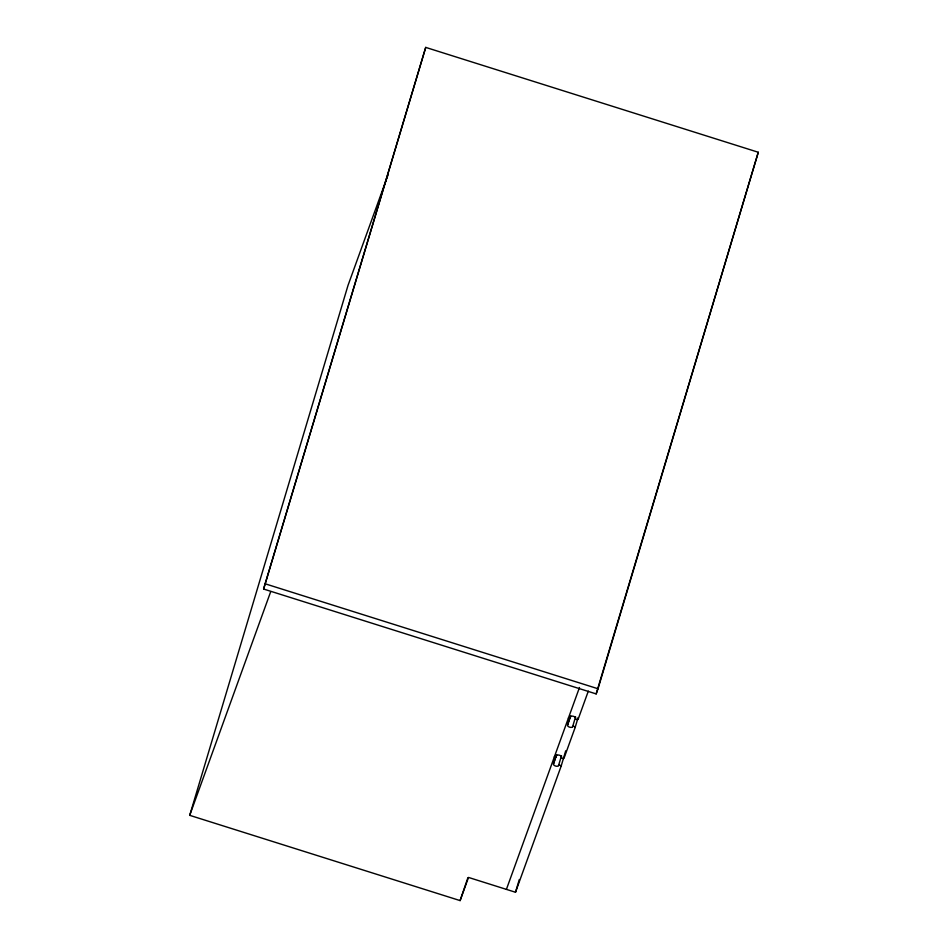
<?xml version="1.0" encoding="UTF-8"?>
<svg xmlns="http://www.w3.org/2000/svg" width="948" height="948" viewBox="0 0 948 948"><rect width="100%" height="100%" fill="white"/><g stroke="black" fill="none" stroke-linecap="round" stroke-linejoin="round"><path stroke-width="1.42" d="M565.719 750.804L561.074 766.351L515.499 892.246L468.502 877.433L460.112 900.6L189.719 815.339L348.023 285.372L388.265 174.219M263.603 589.04L425.723 47.4L758.282 152.261L598.022 688.758L596.162 693.912L263.603 589.04L425.723 47.4M460.112 900.6L467.885 877.777M561.074 766.351A1.327 0.687 16.6 0 0 560.043 765.309A1.327 0.687 16.6 0 0 558.55 765.557A2.654 1.363 16.6 0 1 555.564 766.043A2.654 1.363 16.6 0 1 553.502 763.958L555.611 756.895M515.499 892.246L519.303 879.531M553.502 763.958L556.677 754.691M554.497 756.528L556.014 757.002L556.476 755.722A2.654 1.363 16.6 0 1 559.474 755.224A2.654 1.363 16.6 0 1 561.536 757.31A1.327 0.687 16.6 0 0 562.567 758.353A1.327 0.687 16.6 0 0 564.06 758.116L575.152 727.471A1.327 0.687 16.6 0 0 574.121 726.429A1.327 0.687 16.6 0 0 572.628 726.678A2.654 1.363 16.6 0 1 569.63 727.163A2.654 1.363 16.6 0 1 567.568 725.078L570.104 716.605M567.568 725.078L570.743 715.823M558.55 765.557L561.512 755.663M572.628 726.678L575.578 716.783M575.152 727.471L578.102 717.577M596.162 693.912L758.282 152.261M189.719 815.339L270.701 591.647M506.41 889.378L579.489 687.478M588.317 691.116L578.138 719.236A1.327 0.687 16.6 0 1 576.633 719.473A1.327 0.687 16.6 0 1 575.614 718.43A2.654 1.363 16.6 0 0 573.552 716.356A2.654 1.363 16.6 0 0 570.554 716.842L570.092 718.134L568.575 717.648M265.476 583.897L598.022 688.758M568.385 718.169L569.902 718.643M554.307 757.049L555.824 757.523"/></g></svg>
